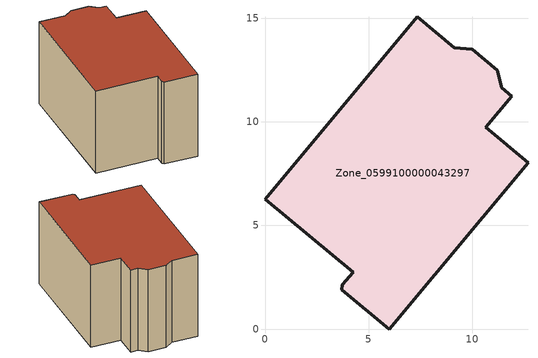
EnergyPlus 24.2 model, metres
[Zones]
Zone_0599100000043297
 floor ground (C_G): 4.25,2.75 0,6.26 7.33,15.06 9.11,13.57 9.98,13.5 11.2,12.49 11.41,11.65 11.9,11.24 10.64,9.73 12.68,8.02 5.98,0 3.7,1.91 3.73,2.13 z0
 wall outside (C_F): 5.98,0 12.68,8.02 10.64,9.73 11.9,11.24 11.41,11.65 11.2,12.49 9.98,13.5 9.11,13.57 7.33,15.06 0,6.26 4.25,2.75 3.73,2.13 3.7,1.91 5.98,0 z0:7.87
 roof outside (C_R): 4.25,2.75 3.73,2.13 3.7,1.91 5.98,0 12.68,8.02 10.64,9.73 11.9,11.24 11.41,11.65 11.2,12.49 9.98,13.5 9.11,13.57 7.33,15.06 0,6.26 z7.87
[BUILDING]
Pand.0599100000043297: North Axis=0; Terrain=City; Loads Convergence Tolerance Value=0.04; Temperature Convergence Tolerance Value=0.4; Solar Distribution=FullExterior; Maximum Number of Warmup Days=25; Minimum Number of Warmup Days=1
[Site:Location]
Rotterdam.The.Hague.AP_ZH_NLD Design_Conditions: Latitude=51.96; Longitude=4.45; Time Zone=1; Elevation=-4.5
[SITE:GROUNDTEMPERATURE:BUILDINGSURFACE]
18, 18, 18, 18, 18, 18, 18, 18, 18, 18, 18, 18
[MATERIAL] Thermal Absorptance=0.9; Solar Absorptance=0.7; Visible Absorptance=0.7
Name | Roughness | Thickness | Conductivity | Density | Specific Heat
G.TC.1946 | MediumSmooth | 0.15 | 1 | 540 | 1210
F.TC.1946 | Rough | 0.3 | 0.857143 | 1920 | 840
R.TC.1946 | MediumRough | 0.2 | 0.909091 | 1500 | 1000
[CONSTRUCTION]
C_G: G.TC.1946
C_F: F.TC.1946
C_R: R.TC.1946
[ZONE]
Zone_0599100000043297: Type=1; Multiplier=1; Ceiling Height=Autocalculate; Volume=Autocalculate; Floor Area=autocalculate; Part of Total Floor Area=Yes
[ZONEINFILTRATION:DESIGNFLOWRATE]
Infil_Zone_0599100000043297: Zone or ZoneList or Space or SpaceList=Zone_0599100000043297; Schedule=AlwaysOn; Design Flow Rate Calculation Method=Flow/Area; Flow Rate per Floor Area=0.003; Constant Term Coefficient=1; Temperature Term Coefficient=0; Velocity Term Coefficient=0; Velocity Squared Term Coefficient=0
[HVACTEMPLATE:ZONE:IDEALLOADSAIRSYSTEM]
Zone_0599100000043297: Maximum Heating Supply Air Temperature=50; Minimum Cooling Supply Air Temperature=13; Maximum Heating Supply Air Humidity Ratio=0.0156; Minimum Cooling Supply Air Humidity Ratio=0.0077; Heating Limit=NoLimit; Cooling Limit=NoLimit; Dehumidification Control Type=ConstantSensibleHeatRatio; Cooling Sensible Heat Ratio=0.7; Dehumidification Setpoint=60; Humidification Control Type=None; Humidification Setpoint=30; Outdoor Air Method=None; Outdoor Air Flow Rate per Person=0.00944; Outdoor Air Flow Rate per Zone Floor Area=0; Outdoor Air Flow Rate per Zone=0; Demand Controlled Ventilation Type=None; Outdoor Air Economizer Type=NoEconomizer; Heat Recovery Type=None; Sensible Heat Recovery Effectiveness=0.7; Latent Heat Recovery Effectiveness=0.65
[ZONECONTROL:THERMOSTAT]
ThermostatControl_Zone_0599100000043297: Zone or ZoneList=Zone_0599100000043297; Control Type Schedule=DualSetpointControlType; Control 1=Thermostat_Zone_0599100000043297; Temperature Difference Between Cutout And Setpoint=0
[THERMOSTATSETPOINT:DUALSETPOINT]
Thermostat_Zone_0599100000043297: Heating Setpoint Temperature Schedule=HeatingSetpoint_Zone_0599100000043297; Cooling Setpoint Temperature Schedule=CoolingSetpoint_Zone_0599100000043297
[SCHEDULE:COMPACT]
HeatingSetpoint_Zone_0599100000043297: Through: 12/31, For: AllDays, Until: 24:00, 21
CoolingSetpoint_Zone_0599100000043297: Through: 12/31, For: AllDays, Until: 24:00, 24
DualSetpointControlType: Through: 12/31, For: AllDays, Until: 24:00, 4
AlwaysOn: Through: 12/31, For: AllDays, Until: 24:00, 1
